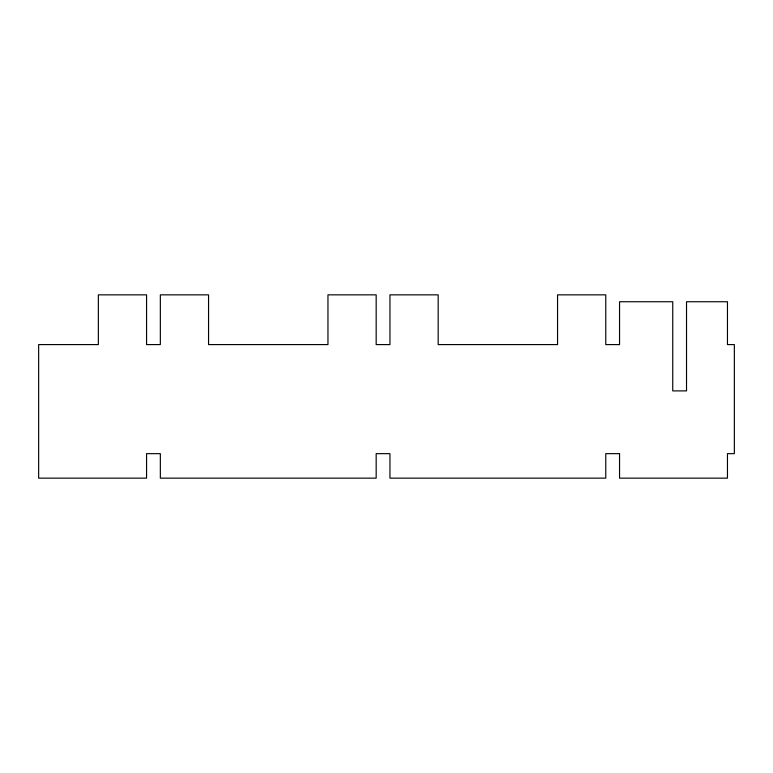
<?xml version="1.0" encoding="UTF-8"?>
<svg xmlns="http://www.w3.org/2000/svg" width="773" height="773" viewBox="0 0 773 773"><rect width="100%" height="100%" fill="white"/><g stroke="black" fill="none" stroke-linecap="round" stroke-linejoin="round"><path stroke-width="1.16" d="M619.55 453.654L619.55 478.149L727.461 478.149L727.461 453.654L734.35 453.654L734.35 344.594L727.461 344.594L727.461 301.741L686.521 301.741L686.521 390.896L672.742 390.896L672.742 301.741L619.55 301.741L619.55 344.594L605.771 344.594L605.771 294.851L557.555 294.851L557.555 344.594L438.165 344.594L438.165 294.851L389.95 294.851L389.95 344.594L376.171 344.594L376.171 294.851L327.955 294.851L327.955 344.594L208.555 344.594L208.555 294.851L160.34 294.851L160.34 344.594L146.561 344.594L146.561 294.851L98.345 294.851L98.345 344.594L38.65 344.594L38.65 478.149L146.561 478.149L146.561 453.654L160.34 453.654L160.34 478.149L376.171 478.149L376.171 453.654L389.95 453.654L389.95 478.149L605.771 478.149L605.771 453.654L619.55 453.654"/></g></svg>
